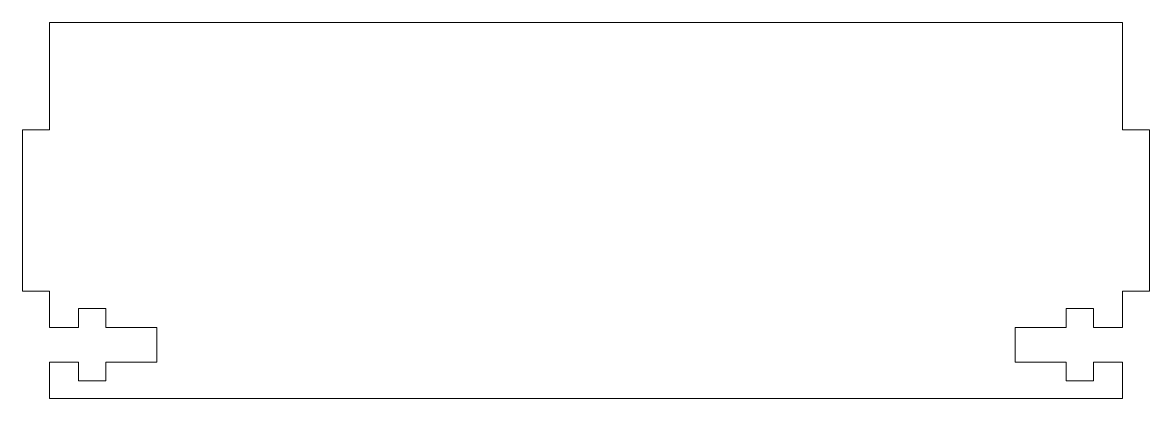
# Model space of a CAD drawing. Header units: inches. Extents: x -0.12 to 5.12, y 0 to 1.75.
import ezdxf

# ---------------------------------------------------------------- set-up
doc = ezdxf.new("R2010")
doc.units = ezdxf.units.IN
doc.header["$MEASUREMENT"] = 0

msp = doc.modelspace()

# ---------------------------------------------------------------- linework, layer by layer
at = {"color": 7, "linetype": 'Continuous', "lineweight": 15}
for p, q in [((5, 1.75), (0, 1.75)), ((0, 1.75), (0, 1.25)), ((5, 1.25), (5, 1.75)), ((0, 1.25), (-0.125, 1.25)), ((-0.125, 1.25), (-0.125, 0.5)), ((5.125, 1.25), (5, 1.25)), ((5.125, 0.5), (5.125, 1.25)), ((-0.125, 0.5), (0, 0.5)), ((0, 0.5), (0, 0.3307)), ((5, 0.3307), (5, 0.5)), ((5, 0.5), (5.125, 0.5)), ((0.1363, 0.4183), (0.1363, 0.3307)), ((0.2623, 0.4183), (0.1363, 0.4183)), ((0.2623, 0.3307), (0.2623, 0.4183)), ((4.7377, 0.4183), (4.7377, 0.3307)), ((4.8637, 0.4183), (4.7377, 0.4183)), ((4.8637, 0.3307), (4.8637, 0.4183)), ((0.1363, 0.3307), (0, 0.3307)), ((0.5, 0.3307), (0.2623, 0.3307)), ((0.5, 0.1693), (0.5, 0.3307)), ((4.5, 0.3307), (4.5, 0.1693)), ((4.7377, 0.3307), (4.5, 0.3307)), ((5, 0.3307), (4.8637, 0.3307)), ((0, 0.1693), (0.1363, 0.1693)), ((0, 0.1693), (0, 0)), ((0.1363, 0.1693), (0.1363, 0.0817)), ((0.2623, 0.1693), (0.5, 0.1693)), ((0.2623, 0.0817), (0.2623, 0.1693)), ((4.5, 0.1693), (4.7377, 0.1693)), ((4.7377, 0.1693), (4.7377, 0.0817)), ((4.8637, 0.1693), (5, 0.1693)), ((4.8637, 0.0817), (4.8637, 0.1693)), ((5, 0), (5, 0.1693)), ((0.1363, 0.0817), (0.2623, 0.0817)), ((4.7377, 0.0817), (4.8637, 0.0817)), ((0, 0), (5, 0))]:
    msp.add_line(p, q, dxfattribs=at)

doc.saveas('drawing.dxf')
